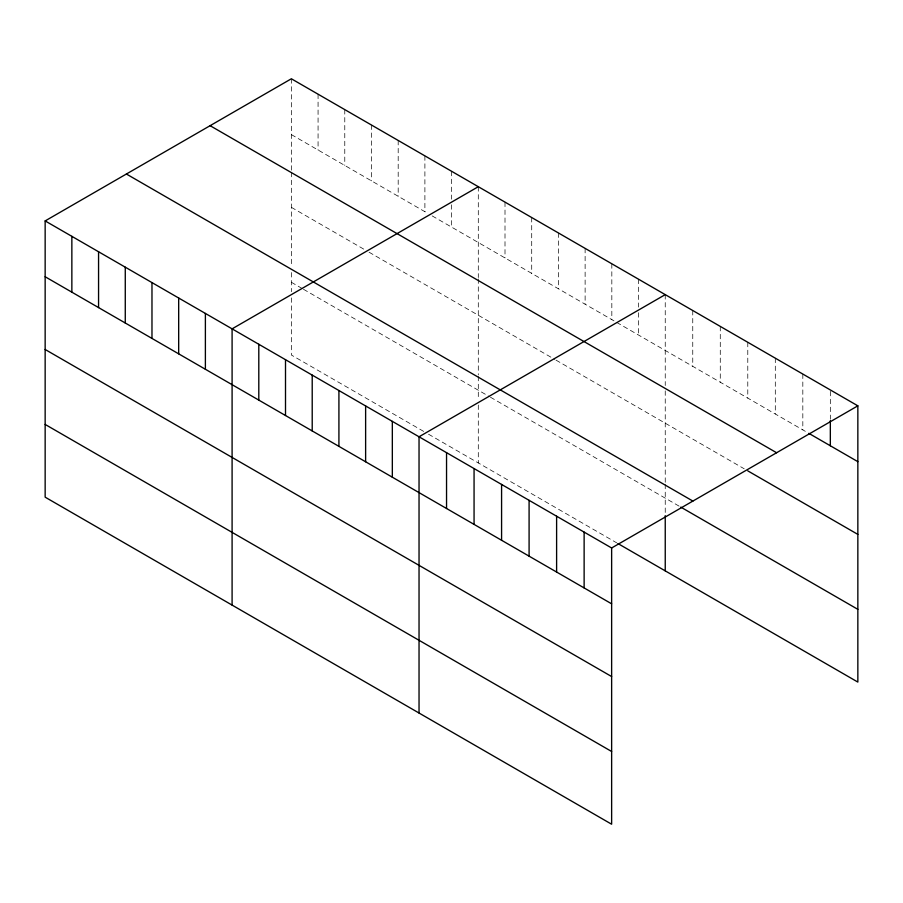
<?xml version="1.0" encoding="UTF-8"?>
<svg xmlns="http://www.w3.org/2000/svg" width="903" height="903" viewBox="0 0 903 903"><rect width="100%" height="100%" fill="white"/><g stroke="black" fill="none" stroke-linecap="round" stroke-linejoin="round"><path stroke-width="0.68" stroke-dasharray="4.51 3.39" d="M291.364 78.775L291.364 170.972M291.364 134.603L427.322 213.097M432.176 215.896L615.474 321.728M616.693 322.427L807.609 432.65M291.364 207.34L364.191 249.386M369.056 252.197L554.781 359.417M555.988 360.116L744.196 468.781M291.364 282.278L302.291 288.588M303.498 289.287L489.223 396.519M490.442 397.218L679.598 506.425M423.676 431.408L291.364 355.014L291.364 297.098M428.53 434.208L616.693 542.838M830.331 391.349L830.331 419.263M802.823 374.068L802.823 429.884M775.305 358.175L775.305 414.003M747.786 342.293L747.786 398.121M720.278 326.412L720.278 382.229M692.759 310.519L692.759 366.347M665.24 294.638L665.24 385.479M665.24 390.875L665.24 482.868M665.24 484.256L665.24 514.304M638.534 279.219L638.534 307.133M638.534 312.709L638.534 335.047M611.828 263.8L611.828 319.628M585.121 248.381L585.121 304.209M558.415 232.963L558.415 288.791M531.709 217.544L531.709 273.372M505.003 202.125L505.003 257.953M478.297 186.707L478.297 277.548M478.297 278.903L478.297 374.948M478.297 376.325L478.297 399.634M478.297 405.029L478.297 462.946M451.602 171.288L451.602 199.202M451.602 204.778L451.602 227.116M424.895 155.869L424.895 211.697M398.189 140.45L398.189 196.278M371.483 125.032L371.483 180.86M344.777 109.613L344.777 165.441M318.07 94.194L318.07 150.022M291.364 172.315L291.364 267.017M291.364 272.559L291.364 291.703"/><path stroke-width="1.35" d="M45.15 220.919L611.636 547.986L611.636 824.225L45.15 497.169L45.15 220.919L291.364 78.775L857.85 405.831L857.85 682.081L617.9 543.538M478.297 186.707L232.094 328.85L232.094 605.089M665.24 294.638L419.037 436.781L419.037 713.02M611.636 547.986L857.85 405.831M808.806 433.338L857.85 461.659M210.106 125.686L776.603 452.742M747.786 470.858L857.85 534.395M126.397 174.019L692.894 501.075M680.794 507.114L857.85 609.344M45.15 276.747L611.636 603.814M45.15 349.484L611.636 676.55M45.15 424.433L611.636 751.488M830.331 420.651L830.331 445.777M665.24 515.647L665.24 570.877M584.128 532.093L584.128 587.921M556.609 516.211L556.609 572.039M529.09 500.33L529.09 556.146M501.583 484.437L501.583 540.265M474.064 468.555L474.064 524.383M446.545 452.674L446.545 508.491M392.331 421.362L392.331 477.19M365.625 405.944L365.625 461.772M338.918 390.525L338.918 446.353M312.212 375.106L312.212 430.934M285.506 359.687L285.506 415.515M258.8 344.269L258.8 400.097M205.387 313.431L205.387 369.259M178.681 298.013L178.681 353.841M151.975 282.594L151.975 338.422M125.269 267.175L125.269 323.003M98.562 251.756L98.562 307.584M71.856 236.338L71.856 292.166"/></g></svg>
